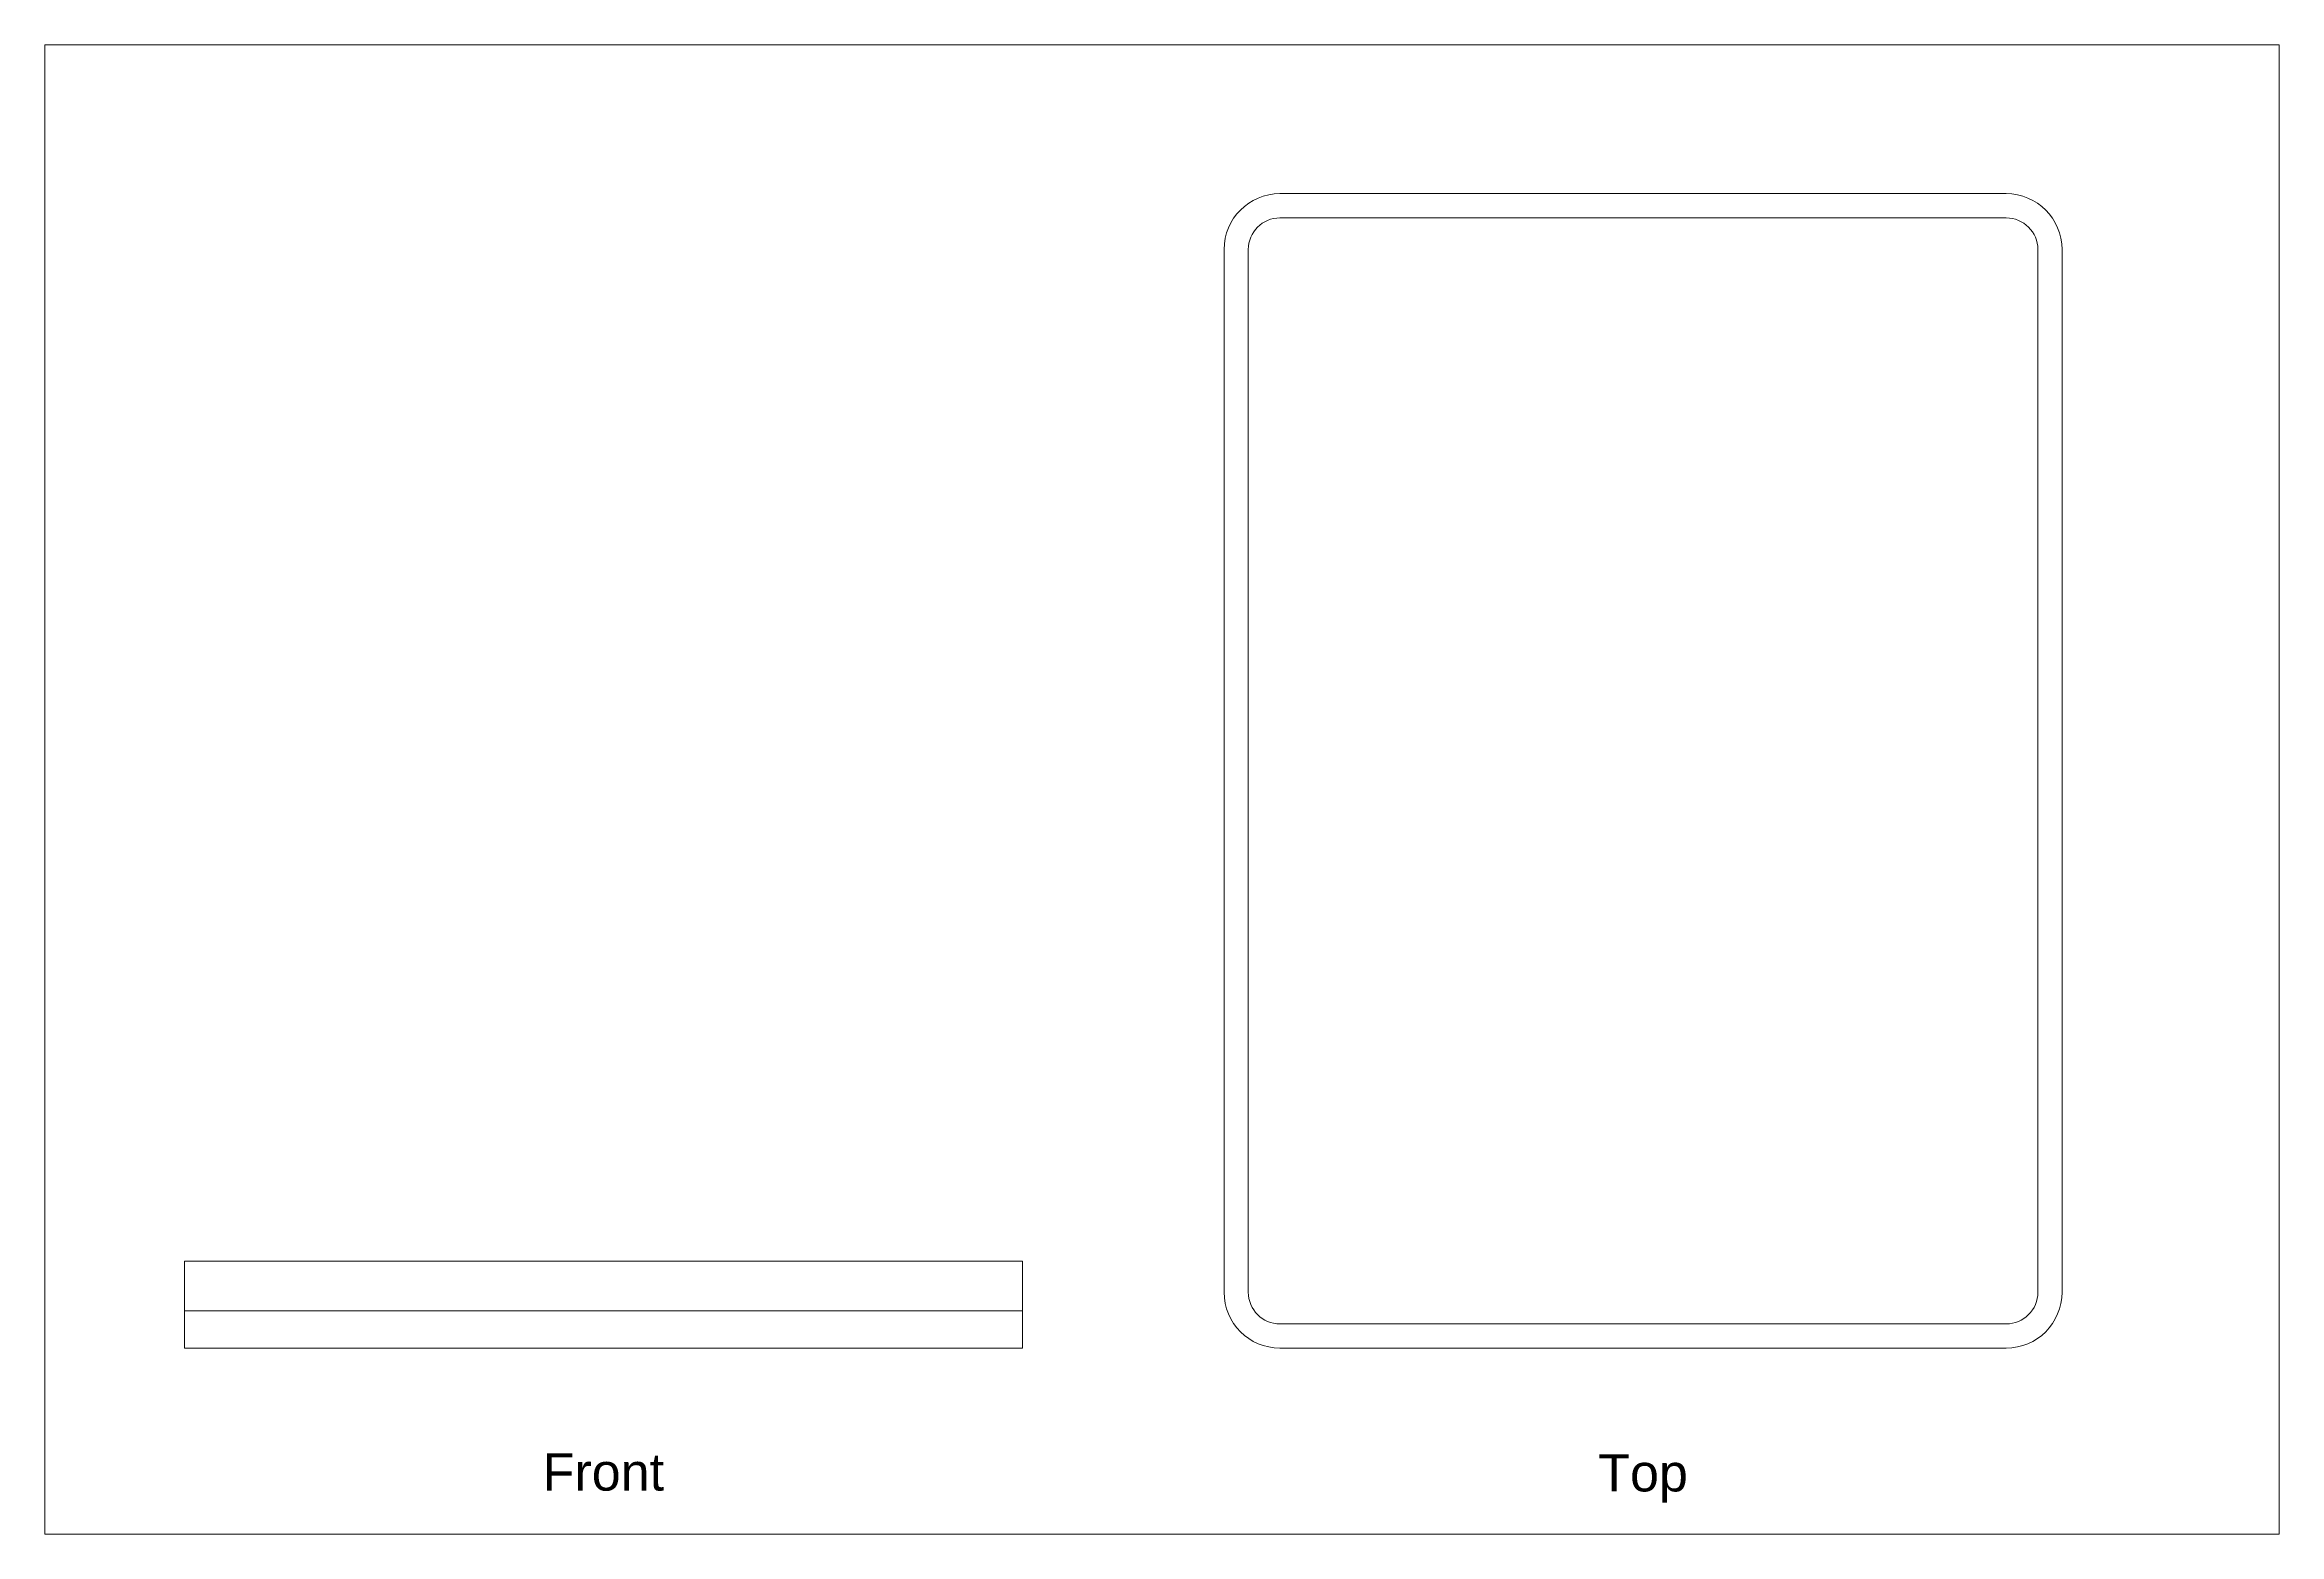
# Model space of a CAD drawing. Header units: millimetres. Extents: x -90 to 270, y -30 to 210.
import ezdxf

# ---------------------------------------------------------------- set-up
doc = ezdxf.new("R2010")
doc.units = ezdxf.units.MM
doc.layers.get('0').update_dxf_attribs({"lineweight": 9})
doc.layers.add('Labels', color=7, linetype='Continuous', lineweight=25)
doc.layers.add('Measurements', color=8, linetype='Continuous', lineweight=13)
doc.styles.add('textstyle3', font='Arial.ttf')

msp = doc.modelspace()

# ---------------------------------------------------------------- linework, layer by layer
for p, q in [((226, 186), (109, 186)), ((226, 182.1), (109, 182.1)), ((100, 177), (100, 9)), ((103.9, 177), (103.9, 9)), ((231.1, 9), (231.1, 177)), ((235, 9), (235, 177)), ((67.5, 14), (-67.5, 14)), ((-67.5, 14), (-67.5, 6)), ((67.5, 6), (67.5, 14)), ((67.5, 14), (67.5, 14)), ((67.5, 14), (67.5, 14)), ((67.5, 14), (67.5, 14)), ((67.5, 14), (67.5, 14)), ((67.5, 6), (-67.5, 6)), ((-67.5, 6), (-67.5, 0)), ((-67.5, 6), (67.5, 6)), ((67.5, 0), (67.5, 6)), ((109, 3.9), (226, 3.9)), ((-67.5, 0), (67.5, 0)), ((109, 0), (226, 0))]:
    msp.add_line(p, q)
for centre, radius, start, end in [((109, 177), 9, 90, 180), ((226, 177), 9, 0, 90), ((109, 177), 5.1, 90, 180), ((226, 177), 5.1, 0, 90), ((109, 9), 9, 180, 270), ((109, 9), 5.1, 180, 270), ((226, 9), 5.1, 270, 0), ((226, 9), 9, 270, 0)]:
    msp.add_arc(centre, radius, start, end)
at = {"layer": 'Measurements'}
for p, q in [((-90, -30), (-90, 210)), ((-90, 210), (270, 210)), ((270, 210), (270, -30)), ((270, -30), (-90, -30))]:
    msp.add_line(p, q, dxfattribs=at)

# ---------------------------------------------------------------- texts
at = {"layer": 'Labels', "char_height": 1, "attachment_point": 5, "style": 'textstyle3'}
for s, insert in [('\\H6;Front\\P', (0, -20)), ('\\H6;Top\\P', (167.5, -21))]:
    msp.add_mtext(s, dxfattribs=dict(at, insert=insert))

doc.saveas('drawing.dxf')
